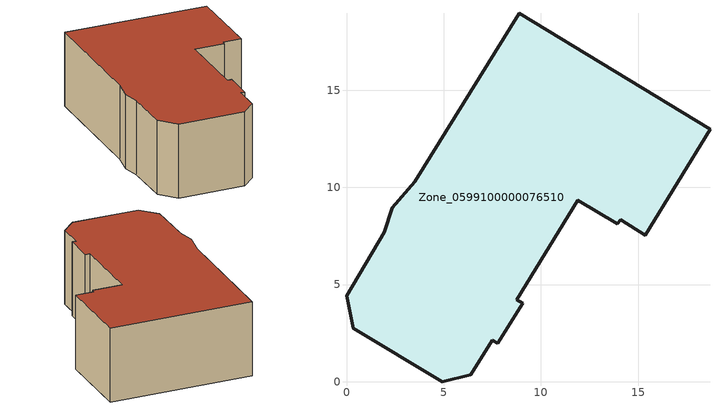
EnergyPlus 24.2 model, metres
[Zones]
Zone_0599100000076510
 floor ground (C_G): 1.93,7.69 2.36,8.95 3.5,10.28 8.89,18.96 18.7,12.99 15.36,7.55 14.12,8.33 13.93,8.12 11.89,9.35 8.77,4.23 9.06,4.04 7.77,1.97 7.5,2.14 6.4,0.36 4.93,0 0.34,2.75 0,4.43 z0
 wall outside (C_F): 0.34,2.75 4.93,0 6.4,0.36 7.5,2.14 7.77,1.97 9.06,4.04 8.77,4.23 11.89,9.35 13.93,8.12 14.12,8.33 15.36,7.55 18.7,12.99 8.89,18.96 3.5,10.28 2.36,8.95 1.93,7.69 0,4.43 0.34,2.75 z0:6.03
 roof outside (C_R): 2.36,8.95 1.93,7.69 0,4.43 0.34,2.75 4.93,0 6.4,0.36 7.5,2.14 7.77,1.97 9.06,4.04 8.77,4.23 11.89,9.35 13.93,8.12 14.12,8.33 15.36,7.55 18.7,12.99 8.89,18.96 3.5,10.28 z6.03
[BUILDING]
Pand.0599100000076510: North Axis=0; Terrain=City; Loads Convergence Tolerance Value=0.04; Temperature Convergence Tolerance Value=0.4; Solar Distribution=FullExterior; Maximum Number of Warmup Days=25; Minimum Number of Warmup Days=1
[Site:Location]
Rotterdam.The.Hague.AP_ZH_NLD Design_Conditions: Latitude=51.96; Longitude=4.45; Time Zone=1; Elevation=-4.5
[SITE:GROUNDTEMPERATURE:BUILDINGSURFACE]
18, 18, 18, 18, 18, 18, 18, 18, 18, 18, 18, 18
[MATERIAL] Thermal Absorptance=0.9; Solar Absorptance=0.7; Visible Absorptance=0.7
Name | Roughness | Thickness | Conductivity | Density | Specific Heat
G.D.1965 | MediumSmooth | 0.15 | 1 | 540 | 1210
F.D.1965 | Rough | 0.3 | 0.857143 | 1920 | 840
R.D.1965 | MediumRough | 0.2 | 0.08 | 1500 | 1000
[CONSTRUCTION]
C_G: G.D.1965
C_F: F.D.1965
C_R: R.D.1965
[ZONE]
Zone_0599100000076510: Type=1; Multiplier=1; Ceiling Height=Autocalculate; Volume=Autocalculate; Floor Area=autocalculate; Part of Total Floor Area=Yes
[ZONEINFILTRATION:DESIGNFLOWRATE]
Infil_Zone_0599100000076510: Zone or ZoneList or Space or SpaceList=Zone_0599100000076510; Schedule=AlwaysOn; Design Flow Rate Calculation Method=Flow/Area; Flow Rate per Floor Area=0.0042; Constant Term Coefficient=1; Temperature Term Coefficient=0; Velocity Term Coefficient=0; Velocity Squared Term Coefficient=0
[HVACTEMPLATE:ZONE:IDEALLOADSAIRSYSTEM]
Zone_0599100000076510: Maximum Heating Supply Air Temperature=50; Minimum Cooling Supply Air Temperature=13; Maximum Heating Supply Air Humidity Ratio=0.0156; Minimum Cooling Supply Air Humidity Ratio=0.0077; Heating Limit=NoLimit; Cooling Limit=NoLimit; Dehumidification Control Type=ConstantSensibleHeatRatio; Cooling Sensible Heat Ratio=0.7; Dehumidification Setpoint=60; Humidification Control Type=None; Humidification Setpoint=30; Outdoor Air Method=None; Outdoor Air Flow Rate per Person=0.00944; Outdoor Air Flow Rate per Zone Floor Area=0; Outdoor Air Flow Rate per Zone=0; Demand Controlled Ventilation Type=None; Outdoor Air Economizer Type=NoEconomizer; Heat Recovery Type=None; Sensible Heat Recovery Effectiveness=0.7; Latent Heat Recovery Effectiveness=0.65
[ZONECONTROL:THERMOSTAT]
ThermostatControl_Zone_0599100000076510: Zone or ZoneList=Zone_0599100000076510; Control Type Schedule=DualSetpointControlType; Control 1=Thermostat_Zone_0599100000076510; Temperature Difference Between Cutout And Setpoint=0
[THERMOSTATSETPOINT:DUALSETPOINT]
Thermostat_Zone_0599100000076510: Heating Setpoint Temperature Schedule=HeatingSetpoint_Zone_0599100000076510; Cooling Setpoint Temperature Schedule=CoolingSetpoint_Zone_0599100000076510
[SCHEDULE:COMPACT]
HeatingSetpoint_Zone_0599100000076510: Through: 12/31, For: AllDays, Until: 24:00, 21
CoolingSetpoint_Zone_0599100000076510: Through: 12/31, For: AllDays, Until: 24:00, 24
DualSetpointControlType: Through: 12/31, For: AllDays, Until: 24:00, 4
AlwaysOn: Through: 12/31, For: AllDays, Until: 24:00, 1
